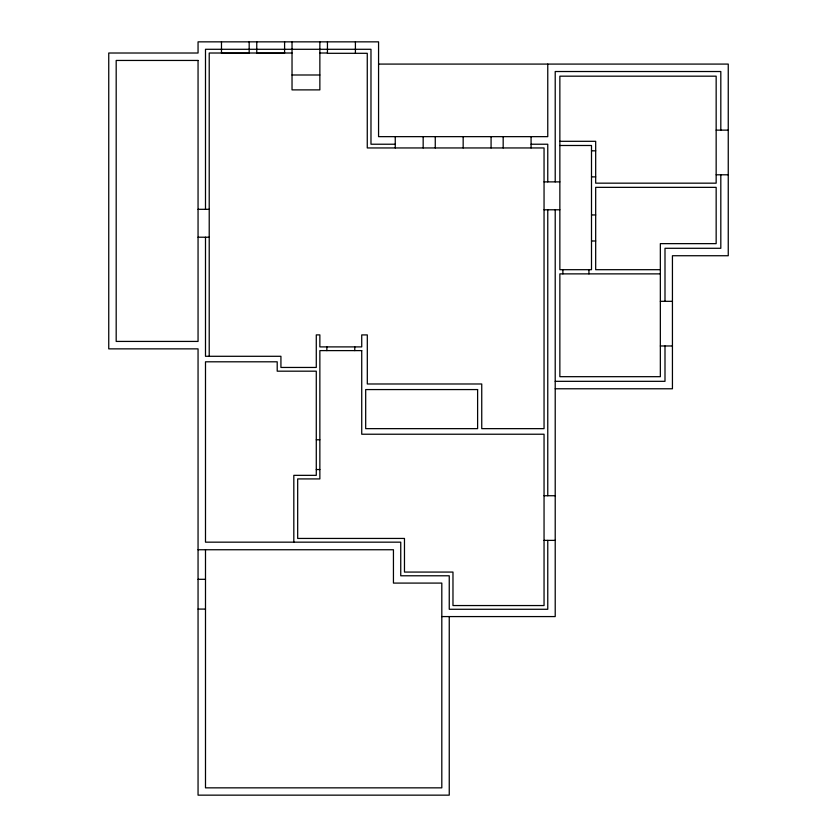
<?xml version="1.0" encoding="UTF-8"?>
<svg xmlns="http://www.w3.org/2000/svg" width="837" height="837" viewBox="0 0 837 837"><rect width="100%" height="100%" fill="white"/><g stroke="black" fill="none" stroke-linecap="round" stroke-linejoin="round"><path stroke-width="1.26" d="M292.029 53.013L209.219 53.013L209.219 356.29M319.86 53.013L327.445 53.013M221.481 53.306L249.175 53.306M256.53 53.306L284.496 53.306M378.565 64.083L728.253 64.083L728.253 255.735L672.435 255.735L672.435 388.776L555.213 388.776M292.029 74.995L319.86 74.995M716.158 130.133L728.253 130.133M559.859 141.307L595.682 141.307L595.682 183.167L716.158 183.167L716.158 76.177L559.859 76.177L559.859 269.692L591.497 269.692L591.497 145.492L559.859 145.492M395.252 144.226L370.979 144.226L370.979 49.289L205.494 49.289L205.494 209.313M531.077 144.226L547.764 144.226L547.764 181.88M591.497 150.827L595.682 150.827M716.158 174.797L728.253 174.797M591.497 176.879L595.682 176.879M544.05 181.88L559.859 181.88M198.055 209.313L209.219 209.313M544.05 209.784L559.859 209.784M591.497 214.952L595.682 214.952M198.055 237.216L209.219 237.216M591.497 240.993L595.682 240.993M660.341 269.692L595.682 269.692L595.682 187.352L716.158 187.352L716.158 243.64L660.341 243.64L660.341 376.681L559.859 376.681L559.859 273.877L660.341 273.877M660.341 301.32L672.435 301.32M660.341 345.974L672.435 345.974M555.213 381.327L664.996 381.327L664.996 345.974M316.281 439.791L319.86 439.791M316.281 469.547L319.86 469.547M544.05 495.734L555.213 495.734M544.05 540.378L555.213 540.378M198.055 549.742L393.442 549.742L393.442 583.086L441.81 583.086L441.81 787.847L205.494 787.847L205.494 549.742M198.055 579.309L205.494 579.309M198.055 609.085L205.494 609.085M441.81 616.576L555.213 616.576L555.213 209.784M720.814 130.133L720.814 71.522L555.213 71.522L555.213 181.88M720.814 174.797L720.814 248.286L664.996 248.286L664.996 301.32M588.934 269.692L588.934 273.877M562.882 269.692L562.882 273.877M547.764 64.083L547.764 136.651L378.565 136.651L378.565 41.85L198.055 41.85L198.055 53.013L108.747 53.013L108.747 348.862L198.055 348.862L198.055 795.15L449.249 795.15L449.249 616.576M547.764 209.784L547.764 495.734M547.764 540.378L547.764 609.273L449.249 609.273L449.249 575.783L400.745 575.783L400.745 542.167L205.494 542.167L205.494 361.804L277.204 361.804L277.204 371.178L316.281 371.178L316.281 475.343L293.818 475.343L293.818 542.167M531.077 136.651L531.077 147.95M503.173 136.651L503.173 147.95M491.078 136.651L491.078 147.95M463.164 136.651L463.164 147.95M435.261 136.651L435.261 147.95M423.166 136.651L423.166 147.95M395.252 136.651L395.252 147.95M355.411 41.85L355.411 53.306M354.773 346.895L354.773 350.609M327.445 41.85L327.445 53.306L367.265 53.306L367.265 147.95L544.05 147.95L544.05 428.649L481.746 428.649L481.746 383.984L367.307 383.984L367.307 334.915L361.73 334.915L361.73 346.895L319.86 346.895L319.86 334.894L316.281 334.894L316.281 367.453L280.929 367.453L280.929 356.29L205.494 356.29L205.494 237.216M326.859 346.895L326.859 350.609M319.86 41.85L319.86 89.883L292.029 89.883L292.029 41.85M284.59 41.85L284.59 53.013M256.76 41.85L256.76 53.013M249.175 41.85L249.175 53.013M221.481 41.85L221.481 53.013M198.055 60.452L116.186 60.452L116.186 341.423L198.055 341.423L198.055 60.452M361.73 350.609L319.86 350.609L319.86 478.921L297.679 478.921L297.679 538.442L404.47 538.442L404.47 572.069L452.974 572.069L452.974 605.549L544.05 605.549L544.05 434.225L361.73 434.225L361.73 350.609M477.613 389.571L365.685 389.571L365.685 428.649L477.613 428.649L477.613 389.571"/></g></svg>
